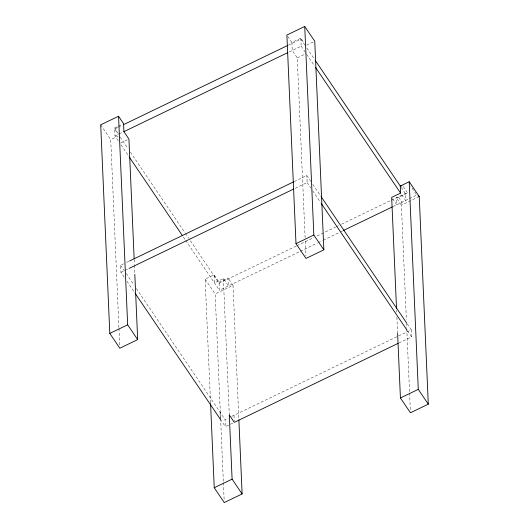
<?xml version="1.0" encoding="UTF-8"?>
<svg xmlns="http://www.w3.org/2000/svg" width="529" height="529" viewBox="0 0 529 529"><rect width="100%" height="100%" fill="white"/><g stroke="black" fill="none" stroke-linecap="round" stroke-linejoin="round"><path stroke-width="0.4" stroke-dasharray="2.65 1.98" d="M118.225 140.74L114.985 135.96L114.634 127.939L117.61 126.504M118.357 126.147L122.073 124.355M305.107 237.799L297.252 57.879L292.239 50.48L291.896 42.459L300.816 38.154L304.003 42.862M117.643 127.476L114.681 128.904L118.377 134.366M118.39 127.112L122.1 125.327M288.252 45.196L300.862 39.12L305.021 45.263M114.985 135.96L123.912 131.655M289.303 51.902L301.166 46.175L300.816 38.154M118.926 327.61L110.72 139.643L118.159 136.059M306.569 45.196L314.008 41.606M120.738 143.002L127.436 139.775M297.252 57.879L306.179 53.574M124.176 277.123L120.943 272.342L120.632 265.28L123.601 263.852M126.57 262.417L128.792 261.346M294.203 181.573L306.813 175.496L310.973 181.639M120.943 272.342L128.362 268.765M295.255 188.278L307.124 182.551L306.813 175.496M210.542 402.84L205.14 279.173L214.066 274.868L219.072 282.268L219.423 290.289L299.533 251.659M219.072 282.268L227.999 277.963L228.349 285.984L223.344 278.585L214.417 282.889L214.066 274.868M296.26 246.031L219.118 283.233L189.078 238.844M297 245.674L314.061 237.442M317.03 236.013L335.571 227.073M336.312 226.716L338.54 225.638M341.509 224.21L390.462 200.597M391.202 200.24L405.3 193.449L407.647 193.012L402.635 185.613M392.584 198.759L396.677 204.809L396.373 197.753L398.721 197.317L407.647 193.012M300.274 251.301L317.334 243.076M318.081 242.718L322.531 240.569M323.272 240.212L339.592 232.343M340.332 231.986L342.554 230.909M392.994 206.588L408.666 198.97M409.406 198.613L416.799 195.049L410.808 186.188M220.553 417.632L215.158 293.972L233.011 285.362L227.999 277.963M419.233 196.543L401.379 205.153L406.378 319.668M232.82 423.081L225.38 426.672L225.07 419.609L228.045 418.174M231.768 416.383L397.901 336.259M398.641 335.902L411.251 329.825L407.092 323.675M398.952 342.964L411.562 336.88L411.251 329.825M306.866 47.994L314.722 59.605M401.2 187.392L405.3 193.449L405.604 200.504L401.445 194.361M301.166 46.175L305.722 52.9M306.714 54.368L314.57 65.98M398.721 197.317L402.007 202.184L401.379 205.153L396.373 197.753M287.796 36.402L291.896 42.459M312.824 184.37L320.68 195.981M307.124 182.551L310.821 188.013M312.672 190.751L320.528 202.356M407.403 330.737L411.562 336.88M114.634 127.939L118.278 133.321M120.222 137.097L128.078 148.709M130.392 152.121L184.919 232.7M185.381 233.382L188.615 238.162M120.996 144.84L128.851 156.452M183.378 237.025L185.229 239.756M185.692 240.444L219.423 290.289M100.702 124.844L110.72 139.643M205.14 279.173L215.158 293.972M120.632 265.28L124.335 270.749M126.186 273.48L134.042 285.098M136.356 288.517L225.07 419.609M126.953 281.223L134.816 292.841M220.375 419.272L225.38 426.672M406.523 322.961L406.741 327.907M406.775 328.727L409.545 392.168M409.578 392.987L410.339 410.292M396.611 310.483L396.684 312.13M396.895 317.083L397.616 333.587M305.253 241.105L305.901 255.957M233.011 285.362L238.837 418.922M233.997 415.305L234.235 420.793M223.344 278.585L229.255 413.942M220.593 418.459L223.364 481.939M223.397 482.765L224.19 500.903M220.064 412.21L220.335 418.485M134.181 259.554L134.399 264.507M134.432 265.333L134.796 273.586M118.959 328.436L119.752 346.574"/><path stroke-width="0.79" d="M134.148 258.727L128.924 139.054L123.912 131.655L123.561 123.634L118.556 116.235L100.702 124.844L109.807 333.422L119.825 348.221L137.679 339.611L134.829 274.412M304.737 26.45L286.883 35.059L295.989 243.638L306.007 258.436L323.86 249.827L314.755 41.249L304.737 26.45L313.842 235.028L323.86 249.827M123.581 124.613L287.512 45.554M123.892 131.668L287.816 52.616M129.532 260.989L293.463 181.93M129.102 268.408L293.774 188.992M396.538 308.83L391.672 197.41L400.598 193.105L400.288 186.049L409.215 181.745L419.233 196.543L428.298 404.156L410.444 412.765L400.427 397.967L397.616 333.587M109.807 333.422L127.661 324.813L118.556 116.235M295.989 243.638L313.842 235.028M343.301 230.551L392.254 206.945M398.211 343.321L234.307 422.367L229.295 414.967M238.877 419.742L242.117 493.941L224.263 502.55L214.245 487.751L232.099 479.142L229.288 414.769M400.427 397.967L418.28 389.357L409.215 181.745M400.288 186.049L401.855 185.758M418.016 195.796L419.233 196.543M315.648 60.967L400.678 186.618M315.496 67.348L400.526 192.992M321.143 196.662L406.629 322.994M321.447 203.725L406.94 330.056M418.28 389.357L428.298 404.156M129.314 157.133L182.459 235.663M135.279 293.522L220.375 419.272M127.661 324.813L137.679 339.611M232.099 479.142L242.117 493.941M210.575 403.66L214.245 487.751"/></g></svg>
